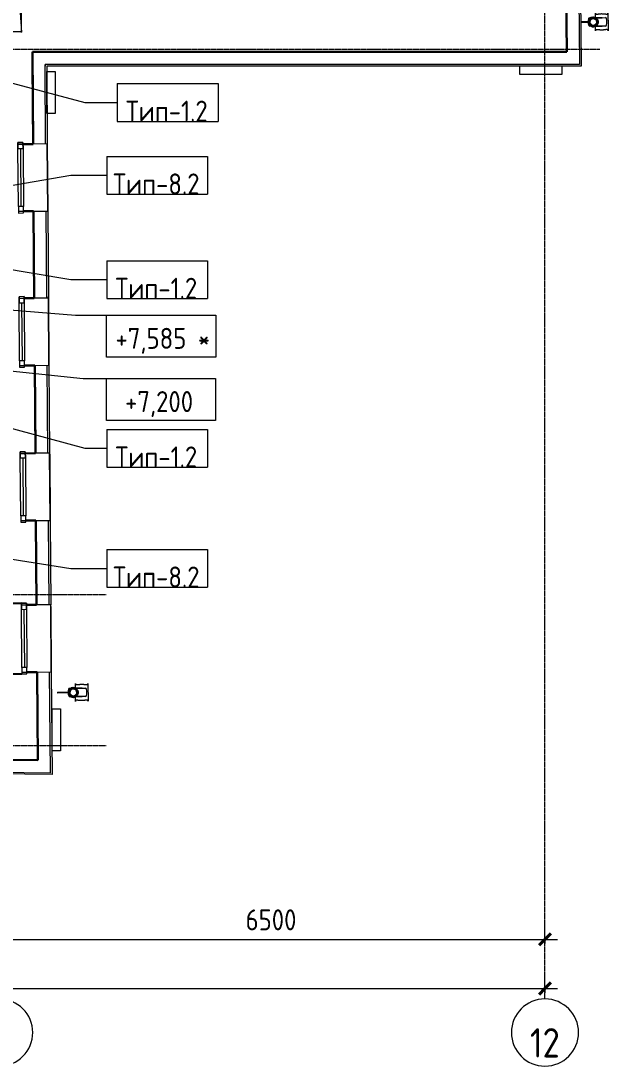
# Model space of a CAD drawing. Header units: millimetres. Extents: x -10474 to 67905, y -3824 to 44223.
# Drawn here: x 49108 to 56102, y -3824 to 8630 of the extents above; entities that cross this region are included whole.
import ezdxf

# ---------------------------------------------------------------- set-up
doc = ezdxf.new("R2010")
doc.units = ezdxf.units.MM
doc.linetypes.add('ADSK_Линия сетки', pattern=[25, 20, -2.5, 0, -2.5])
doc.linetypes.add('ADSK_Штрихпунктирная 2 точки_ш15 п1_5 п1_5 п1_5', pattern=[19.5, 15, -1.5, 0, -1.5, 0, -1.5])
for name, color, linetype, lineweight in [('_ Окна', 7, 'Continuous', 9), ('Аннотация', 7, 'Continuous', 20), ('Марки', 7, 'Continuous', 20), ('Обобщенные модели', 7, 'Continuous', 18), ('Окна', 7, 'Continuous', 9), ('Оси', 7, 'Continuous', 9), ('Отметки', 7, 'Continuous', 9), ('Размеры', 7, 'Continuous', 9), ('Размеры-100', 7, 'Continuous', 9), ('Стены наружные', 7, 'Continuous', 18), ('Стены несущие', 7, 'Continuous', 30), ('Стены отделка', 7, 'Continuous', 30), ('Стены штриховка', 7, 'Continuous', 9)]:
    doc.layers.add(name, color=color, linetype=linetype, lineweight=lineweight)
doc.layers.add('Линии', color=7, linetype='Continuous', lineweight=9, true_color=0x00a600)
doc.styles.add('GOST Common', font='GOST_Common.ttf', dxfattribs={"width": 0.9, "height": 350})
doc.styles.add('GOST Common_2', font='GOST_Common.ttf', dxfattribs={"width": 0.9, "height": 250})
doc.styles.add('GOST Common_B', font='', dxfattribs={"width": 0.9, "height": 250})
doc.styles.get('GOST Common_B').set_extended_font_data('GOST Common', bold=True)
doc.dimstyles.new('ADSK_Основной_2_5_мм_Оси', dxfattribs={"dimscale": 304.8, "dimtxt": 251.428749, "dimasz": 0.463911, "dimexe": 0.492126, "dimexo": 0.492126, "dimgap": 0.098425, "dimtad": 1, "dimrnd": 0.01, "dimdsep": 46, "dimtxsty": 'GOST Common_2', "dimblk1": 'OBLIQUE', "dimblk2": 'OBLIQUE', "dimsah": 1, "dimcen": 0.09, "dimdle": 0.492126, "dimazin": 2, "dimtfac": 1, "dimtdec": 4, "dimtix": 1, "dimtmove": 0, "dimatfit": 3, "dimfxl": 1, "dimtvp": 1, "dimtolj": 1, "dimtzin": 0, "dimlwd": 20, "dimlwe": 20, "dimarcsym": 2})

# ---------------------------------------------------------------- blocks, each defined once
blk = doc.blocks.new('Водосток - Тип 1 _карниз больше 490мм_-5167118-План потолков 2-го этажа')
at = {"layer": 'Обобщенные модели', "lineweight": 9}
h = blk.add_hatch(dxfattribs=at)
h.set_pattern_fill('FP_9', color=256, style=0, pattern_type=2)
h.set_pattern_definition([(134.537, (8289.9, -55833.66), (-106.91965, -105.20546), [])])
h.paths.add_polyline_path([(174, 149), (173, 172), (164, 191), (145, 206), (124, 210), (103, 205), (86, 191), (76, 171), (76, 149), (86, 129), (103, 115), (127, 110), (147, 115), (164, 129), (174, 148)])
at = {"layer": 'Обобщенные модели'}
for p, q in [((19, 335), (25, 335)), ((75, 185), (75, 306)), ((75, 264), (75, 306)), ((175, 306), (175, 184)), ((175, 306), (175, 264)), ((225, 335), (231, 335)), ((25, 185), (19, 185)), ((75, 173), (75, 183)), ((75, 114), (75, 147)), ((75, 114), (75, 147)), ((175, 177), (175, 173)), ((175, 147), (175, 114)), ((175, 147), (175, 114)), ((231, 185), (225, 185)), ((120, 10), (120, 109)), ((130, 109), (130, 10))]:
    blk.add_line(p, q, dxfattribs=at)
at = {"layer": 'Обобщенные модели', "flags": 128}
for points in [[(75, 264), (75, 258), (75, 252), (75, 247), (75, 242), (75, 236), (75, 231), (75, 226), (75, 221), (75, 216), (75, 212), (75, 207), (75, 203), (75, 199), (75, 195), (75, 191), (75, 188), (75, 184), (75, 181), (75, 178), (75, 175), (75, 173)], [(75, 184), (75, 189), (75, 194), (75, 199), (75, 204), (75, 208), (75, 213), (75, 217), (75, 221), (75, 225), (75, 229), (75, 232), (75, 236), (75, 239), (75, 242), (75, 245), (75, 247), (75, 249), (75, 252), (75, 253), (75, 255), (75, 256), (75, 258), (75, 259), (75, 259), (75, 260), (75, 260)], [(175, 173), (175, 174), (175, 177), (175, 180), (175, 183), (175, 186), (175, 190), (175, 193), (175, 197), (175, 201), (175, 205), (175, 210), (175, 214), (175, 219), (175, 224), (175, 229), (175, 234), (175, 239), (175, 245), (175, 250), (175, 256), (175, 261), (175, 264)], [(175, 260), (175, 260), (175, 259), (175, 258), (175, 257), (175, 256), (175, 254), (175, 252), (175, 250), (175, 248), (175, 246), (175, 243), (175, 240), (175, 237), (175, 234), (175, 230), (175, 227), (175, 223), (175, 219), (175, 215), (175, 210), (175, 206), (175, 201), (175, 196), (175, 191), (175, 186), (175, 184)], [(75, 173), (75, 178), (75, 183)], [(175, 177), (175, 175), (175, 173)]]:
    blk.add_lwpolyline(points, dxfattribs=at)
at = {"layer": 'Обобщенные модели'}
for start, end in [(90, 270), (270, 90)]:
    blk.add_arc((125, 160), 52, start, end, dxfattribs=at)
at = {"layer": 'Обобщенные модели', "lineweight": 40}
for start, end in [(90, 270), (270, 90)]:
    blk.add_arc((125, 160), 50, start, end, dxfattribs=at)
at = {"layer": 'Обобщенные модели'}
for centre, major_axis, start_param, end_param in [((125, 306), (-50, 0), 4.712389, 6.283185), ((125, 306), (-50, 0), 4.712389, 6.283185), ((125, 306), (-50, 0), 3.141593, 4.712389), ((125, 306), (-50, 0), 3.141593, 4.712389), ((125, 114), (50, 0), 2.395226, 4.614684), ((125, 114), (50, 0), 2.395226, 4.614684), ((125, 114), (50, 0), 4.80927, 7.029552), ((125, 114), (50, 0), 4.80927, 7.029552)]:
    blk.add_ellipse(centre, major_axis=major_axis, ratio=0.309017, start_param=start_param, end_param=end_param, dxfattribs=at)
for points, knots in [([(19, 185), (21, 185), (25, 186), (29, 189), (31, 192), (32, 195), (32, 197), (32, 199), (32, 202), (32, 204), (32, 206), (32, 209), (32, 211), (31, 214), (31, 217), (31, 220), (30, 223), (30, 226), (29, 229), (29, 232), (29, 236), (28, 240), (28, 246), (27, 255), (27, 265), (28, 274), (28, 280), (29, 284), (29, 288), (29, 291), (30, 294), (30, 297), (31, 300), (31, 303), (31, 306), (32, 309), (32, 311), (32, 314), (32, 316), (32, 318), (32, 321), (32, 323), (32, 325), (31, 328), (29, 331), (25, 334), (21, 335), (19, 335)], [-1, -1, -1, -1, -0.941176, -0.882353, -0.852941, -0.823529, -0.808824, -0.794118, -0.779412, -0.764706, -0.75, -0.735294, -0.720588, -0.705882, -0.691176, -0.676471, -0.661765, -0.647059, -0.632353, -0.617647, -0.602941, -0.588235, -0.558824, -0.529412, -0.470588, -0.441176, -0.411765, -0.397059, -0.382353, -0.367647, -0.352941, -0.338235, -0.323529, -0.308824, -0.294118, -0.279412, -0.264706, -0.25, -0.235294, -0.220588, -0.205882, -0.191176, -0.176471, -0.147059, -0.117647, -0.058824, 0, 0, 0, 0]), ([(19, 335), (22, 335), (29, 335), (39, 335), (48, 335), (56, 335), (61, 335), (65, 335), (68, 335), (71, 335), (74, 335), (78, 335), (81, 335), (84, 335), (86, 335), (88, 335), (90, 335), (93, 335), (96, 335), (100, 335), (102, 335), (105, 335), (107, 335), (110, 335), (116, 335), (121, 335), (125, 335)], [-1, -1, -1, -1, -0.875, -0.75, -0.625, -0.5625, -0.5, -0.46875, -0.4375, -0.40625, -0.375, -0.34375, -0.3125, -0.28125, -0.265625, -0.25, -0.234375, -0.21875, -0.1875, -0.15625, -0.140625, -0.125, -0.109375, -0.09375, -0.0625, 0, 0, 0, 0]), ([(125, 335), (129, 335), (134, 335), (140, 335), (143, 335), (145, 335), (148, 335), (150, 335), (154, 335), (157, 335), (160, 335), (162, 335), (164, 335), (166, 335), (169, 335), (172, 335), (176, 335), (179, 335), (182, 335), (185, 335), (189, 335), (194, 335), (202, 335), (211, 335), (221, 335), (228, 335), (231, 335)], [-1, -1, -1, -1, -0.9375, -0.90625, -0.890625, -0.875, -0.859375, -0.84375, -0.8125, -0.78125, -0.765625, -0.75, -0.734375, -0.71875, -0.6875, -0.65625, -0.625, -0.59375, -0.5625, -0.53125, -0.5, -0.4375, -0.375, -0.25, -0.125, 0, 0, 0, 0]), ([(231, 335), (229, 335), (225, 334), (221, 331), (219, 328), (218, 325), (218, 323), (218, 321), (218, 318), (218, 316), (218, 314), (218, 311), (218, 309), (219, 306), (219, 303), (219, 300), (220, 297), (220, 294), (221, 291), (221, 288), (221, 284), (222, 280), (222, 274), (223, 265), (223, 255), (222, 246), (222, 240), (221, 236), (221, 232), (221, 229), (220, 226), (220, 223), (219, 220), (219, 217), (219, 214), (218, 211), (218, 209), (218, 206), (218, 204), (218, 202), (218, 199), (218, 197), (218, 195), (219, 192), (221, 189), (225, 186), (229, 185), (231, 185)], [-1, -1, -1, -1, -0.941176, -0.882353, -0.852941, -0.823529, -0.808824, -0.794118, -0.779412, -0.764706, -0.75, -0.735294, -0.720588, -0.705882, -0.691176, -0.676471, -0.661765, -0.647059, -0.632353, -0.617647, -0.602941, -0.588235, -0.558824, -0.529412, -0.470588, -0.441176, -0.411765, -0.397059, -0.382353, -0.367647, -0.352941, -0.338235, -0.323529, -0.308824, -0.294118, -0.279412, -0.264706, -0.25, -0.235294, -0.220588, -0.205882, -0.191176, -0.176471, -0.147059, -0.117647, -0.058824, 0, 0, 0, 0]), ([(74, 185), (73, 185), (71, 185), (68, 185), (65, 185), (61, 185), (56, 185), (48, 185), (39, 185), (29, 185), (22, 185), (19, 185)], [-0.625, -0.625, -0.625, -0.625, -0.59375, -0.5625, -0.53125, -0.5, -0.4375, -0.375, -0.25, -0.125, 0, 0, 0, 0]), ([(231, 185), (228, 185), (221, 185), (211, 185), (202, 185), (194, 185), (189, 185), (185, 185), (182, 185), (179, 185), (177, 185), (176, 185)], [-1, -1, -1, -1, -0.875, -0.75, -0.625, -0.5625, -0.5, -0.46875, -0.4375, -0.40625, -0.375, -0.375, -0.375, -0.375])]:
    blk.add_open_spline(points, degree=3, knots=knots, dxfattribs=at)
blk = doc.blocks.new('окна_rehau_однопольное_фрамуга_сверху - 800х2240 _нов_ ОК-41-6199350-План потолков 2-го этажа')
at = {"layer": '_ Окна', "lineweight": 18}
for p, q in [((-420, 75), (-420, 135)), ((-420, 135), (-344, 135)), ((-344, 135), (-344, 75)), ((344, 135), (344, 75)), ((420, 135), (344, 135)), ((420, 75), (420, 135)), ((-344, 75), (-420, 75)), ((344, 75), (420, 75))]:
    blk.add_line(p, q, dxfattribs=at)
at = {"layer": '_ Окна'}
for p, q in [((-400, 75), (-400, 135)), ((400, 75), (400, 135)), ((-344, 105), (344, 105))]:
    blk.add_line(p, q, dxfattribs=at)
at = {"layer": 'Окна'}
for p, q in [((-420, 135), (-420, 75)), ((-344, 135), (-420, 135)), ((-344, 135), (344, 135)), ((420, 135), (344, 135)), ((420, 75), (420, 135)), ((-420, 75), (-344, 75)), ((344, 75), (-344, 75)), ((344, 75), (420, 75))]:
    blk.add_line(p, q, dxfattribs=at)
blk = doc.blocks.new('окна_rehau_однопольное_фрамуга_сверху - 800х2240 _нов_ ОК-41-V3-План потолков 2-го этажа')
at = {"layer": '_ Окна', "lineweight": 18}
for p, q in [((-420, 75), (-420, 135)), ((-420, 135), (-344, 135)), ((-344, 135), (-344, 75)), ((344, 135), (344, 75)), ((420, 135), (344, 135)), ((420, 75), (420, 135)), ((-344, 75), (-420, 75)), ((344, 75), (420, 75))]:
    blk.add_line(p, q, dxfattribs=at)
at = {"layer": '_ Окна'}
for p, q in [((-400, 75), (-400, 135)), ((400, 75), (400, 135)), ((-344, 105), (344, 105))]:
    blk.add_line(p, q, dxfattribs=at)
at = {"layer": 'Окна'}
for p, q in [((-420, 135), (-420, 75)), ((-344, 135), (-420, 135)), ((-344, 135), (344, 135)), ((420, 135), (344, 135)), ((420, 75), (420, 135)), ((-420, 75), (-344, 75)), ((344, 75), (-344, 75)), ((344, 75), (420, 75))]:
    blk.add_line(p, q, dxfattribs=at)
blk = doc.blocks.new('Водосток - Тип 1 _карниз больше 490мм_-5165756-План потолков 2-го этажа')
at = {"layer": 'Обобщенные модели'}
for p, q in [((19, 335), (25, 335)), ((75, 185), (75, 306)), ((75, 264), (75, 306)), ((175, 306), (175, 184)), ((175, 306), (175, 264)), ((225, 335), (231, 335)), ((25, 185), (19, 185)), ((75, 173), (75, 183)), ((75, 114), (75, 147)), ((75, 114), (75, 147)), ((175, 177), (175, 173)), ((175, 147), (175, 114)), ((175, 147), (175, 114)), ((231, 185), (225, 185)), ((120, -30), (120, 109)), ((130, 109), (130, -30)), ((120, -30), (130, -30))]:
    blk.add_line(p, q, dxfattribs=at)
at = {"layer": 'Обобщенные модели', "flags": 128}
for points in [[(75, 264), (75, 258), (75, 252), (75, 247), (75, 242), (75, 236), (75, 231), (75, 226), (75, 221), (75, 216), (75, 212), (75, 207), (75, 203), (75, 199), (75, 195), (75, 191), (75, 188), (75, 184), (75, 181), (75, 178), (75, 175), (75, 173)], [(75, 184), (75, 189), (75, 194), (75, 199), (75, 204), (75, 208), (75, 213), (75, 217), (75, 221), (75, 225), (75, 229), (75, 232), (75, 236), (75, 239), (75, 242), (75, 245), (75, 247), (75, 249), (75, 252), (75, 253), (75, 255), (75, 256), (75, 258), (75, 259), (75, 259), (75, 260), (75, 260)], [(175, 173), (175, 174), (175, 177), (175, 180), (175, 183), (175, 186), (175, 190), (175, 193), (175, 197), (175, 201), (175, 205), (175, 210), (175, 214), (175, 219), (175, 224), (175, 229), (175, 234), (175, 239), (175, 245), (175, 250), (175, 256), (175, 261), (175, 264)], [(175, 260), (175, 260), (175, 259), (175, 258), (175, 257), (175, 256), (175, 254), (175, 252), (175, 250), (175, 248), (175, 246), (175, 243), (175, 240), (175, 237), (175, 234), (175, 230), (175, 227), (175, 223), (175, 219), (175, 215), (175, 210), (175, 206), (175, 201), (175, 196), (175, 191), (175, 186), (175, 184)], [(75, 173), (75, 178), (75, 183)], [(175, 177), (175, 175), (175, 173)]]:
    blk.add_lwpolyline(points, dxfattribs=at)
at = {"layer": 'Обобщенные модели'}
for start, end in [(90, 270), (270, 90)]:
    blk.add_arc((125, 160), 52, start, end, dxfattribs=at)
at = {"layer": 'Обобщенные модели', "lineweight": 40}
for start, end in [(90, 270), (270, 90)]:
    blk.add_arc((125, 160), 50, start, end, dxfattribs=at)
at = {"layer": 'Обобщенные модели'}
for centre, major_axis, start_param, end_param in [((125, 306), (-50, 0), 4.712389, 6.283185), ((125, 306), (-50, 0), 4.712389, 6.283185), ((125, 306), (-50, 0), 3.141593, 4.712389), ((125, 306), (-50, 0), 3.141593, 4.712389), ((125, 114), (50, 0), 2.395226, 4.614684), ((125, 114), (50, 0), 2.395226, 4.614684), ((125, 114), (50, 0), 4.810502, 7.029552), ((125, 114), (50, 0), 4.810502, 7.029552)]:
    blk.add_ellipse(centre, major_axis=major_axis, ratio=0.309017, start_param=start_param, end_param=end_param, dxfattribs=at)
for points, knots in [([(19, 185), (21, 185), (25, 186), (29, 189), (31, 192), (32, 195), (32, 197), (32, 199), (32, 202), (32, 204), (32, 206), (32, 209), (32, 211), (31, 214), (31, 217), (31, 220), (30, 223), (30, 226), (29, 229), (29, 232), (29, 236), (28, 240), (28, 246), (27, 255), (27, 265), (28, 274), (28, 280), (29, 284), (29, 288), (29, 291), (30, 294), (30, 297), (31, 300), (31, 303), (31, 306), (32, 309), (32, 311), (32, 314), (32, 316), (32, 318), (32, 321), (32, 323), (32, 325), (31, 328), (29, 331), (25, 334), (21, 335), (19, 335)], [-1, -1, -1, -1, -0.941176, -0.882353, -0.852941, -0.823529, -0.808824, -0.794118, -0.779412, -0.764706, -0.75, -0.735294, -0.720588, -0.705882, -0.691176, -0.676471, -0.661765, -0.647059, -0.632353, -0.617647, -0.602941, -0.588235, -0.558824, -0.529412, -0.470588, -0.441176, -0.411765, -0.397059, -0.382353, -0.367647, -0.352941, -0.338235, -0.323529, -0.308824, -0.294118, -0.279412, -0.264706, -0.25, -0.235294, -0.220588, -0.205882, -0.191176, -0.176471, -0.147059, -0.117647, -0.058824, 0, 0, 0, 0]), ([(19, 335), (22, 335), (29, 335), (39, 335), (48, 335), (56, 335), (61, 335), (65, 335), (68, 335), (71, 335), (74, 335), (78, 335), (81, 335), (84, 335), (86, 335), (88, 335), (90, 335), (93, 335), (96, 335), (100, 335), (102, 335), (105, 335), (107, 335), (110, 335), (116, 335), (121, 335), (125, 335)], [-1, -1, -1, -1, -0.875, -0.75, -0.625, -0.5625, -0.5, -0.46875, -0.4375, -0.40625, -0.375, -0.34375, -0.3125, -0.28125, -0.265625, -0.25, -0.234375, -0.21875, -0.1875, -0.15625, -0.140625, -0.125, -0.109375, -0.09375, -0.0625, 0, 0, 0, 0]), ([(125, 335), (129, 335), (134, 335), (140, 335), (143, 335), (145, 335), (148, 335), (150, 335), (154, 335), (157, 335), (160, 335), (162, 335), (164, 335), (166, 335), (169, 335), (172, 335), (176, 335), (179, 335), (182, 335), (185, 335), (189, 335), (194, 335), (202, 335), (211, 335), (221, 335), (228, 335), (231, 335)], [-1, -1, -1, -1, -0.9375, -0.90625, -0.890625, -0.875, -0.859375, -0.84375, -0.8125, -0.78125, -0.765625, -0.75, -0.734375, -0.71875, -0.6875, -0.65625, -0.625, -0.59375, -0.5625, -0.53125, -0.5, -0.4375, -0.375, -0.25, -0.125, 0, 0, 0, 0]), ([(231, 335), (229, 335), (225, 334), (221, 331), (219, 328), (218, 325), (218, 323), (218, 321), (218, 318), (218, 316), (218, 314), (218, 311), (218, 309), (219, 306), (219, 303), (219, 300), (220, 297), (220, 294), (221, 291), (221, 288), (221, 284), (222, 280), (222, 274), (223, 265), (223, 255), (222, 246), (222, 240), (221, 236), (221, 232), (221, 229), (220, 226), (220, 223), (219, 220), (219, 217), (219, 214), (218, 211), (218, 209), (218, 206), (218, 204), (218, 202), (218, 199), (218, 197), (218, 195), (219, 192), (221, 189), (225, 186), (229, 185), (231, 185)], [-1, -1, -1, -1, -0.941176, -0.882353, -0.852941, -0.823529, -0.808824, -0.794118, -0.779412, -0.764706, -0.75, -0.735294, -0.720588, -0.705882, -0.691176, -0.676471, -0.661765, -0.647059, -0.632353, -0.617647, -0.602941, -0.588235, -0.558824, -0.529412, -0.470588, -0.441176, -0.411765, -0.397059, -0.382353, -0.367647, -0.352941, -0.338235, -0.323529, -0.308824, -0.294118, -0.279412, -0.264706, -0.25, -0.235294, -0.220588, -0.205882, -0.191176, -0.176471, -0.147059, -0.117647, -0.058824, 0, 0, 0, 0]), ([(74, 185), (73, 185), (71, 185), (68, 185), (65, 185), (61, 185), (56, 185), (48, 185), (39, 185), (29, 185), (22, 185), (19, 185)], [-0.625, -0.625, -0.625, -0.625, -0.59375, -0.5625, -0.53125, -0.5, -0.4375, -0.375, -0.25, -0.125, 0, 0, 0, 0]), ([(231, 185), (228, 185), (221, 185), (211, 185), (202, 185), (194, 185), (189, 185), (185, 185), (182, 185), (179, 185), (177, 185), (176, 185)], [-1, -1, -1, -1, -0.875, -0.75, -0.625, -0.5625, -0.5, -0.46875, -0.4375, -0.40625, -0.375, -0.375, -0.375, -0.375])]:
    blk.add_open_spline(points, degree=3, knots=knots, dxfattribs=at)
blk = doc.blocks.new('Ось сетки - Круг_Ø8 мм-8258-План потолков 2-го этажа')
at = {"layer": 'Оси', "lineweight": 20}
for start, end in [(360, 180), (180, 360)]:
    blk.add_arc((0, 0), 4, start, end, dxfattribs=at)
blk = doc.blocks.new('DIMBLOCK18-План потолков 2-го этажа')
at = {"layer": 'Размеры-100', "lineweight": 20, "transparency": 16777216}
for p, q in [((48850, -2314), (48850, -2164)), ((55350, -2314), (55350, -2164)), ((48850, -2314), (55500, -2314)), ((48850, -2314), (48850, -2364)), ((55350, -2314), (55350, -2364))]:
    blk.add_line(p, q, dxfattribs=at)
at = {"layer": 'Размеры-100', "lineweight": 40, "transparency": 16777216}
for p, q in [((48850, -2314), (48779, -2385)), ((48850, -2314), (48920, -2243)), ((55350, -2314), (55279, -2385)), ((55350, -2314), (55420, -2243))]:
    blk.add_line(p, q, dxfattribs=at)
at = {"layer": 'Размеры-100', "color": 0, "lineweight": 20, "transparency": 16777216, "insert": (51784, -1957), "char_height": 250, "width": 756.84, "attachment_point": 1, "line_spacing_factor": 1.022761, "style": 'GOST Common_2'}
blk.add_mtext('6500', dxfattribs=at)
blk = doc.blocks.new('_Oblique')
at = {"color": 0, "linetype": 'ByBlock', "lineweight": -2}
blk.add_line((-0.5, -0.5), (0.5, 0.5), dxfattribs=at)
blk = doc.blocks.new('DIMBLOCK19-План потолков 2-го этажа')
at = {"layer": 'Размеры-100', "lineweight": 20, "transparency": 16777216}
for p, q in [((-6500, -2901), (-6500, -2751)), ((55350, -2901), (55350, -2751)), ((-6650, -2901), (55500, -2901)), ((-6500, -2901), (-6500, -2951)), ((55350, -2901), (55350, -2951))]:
    blk.add_line(p, q, dxfattribs=at)
at = {"layer": 'Размеры-100', "lineweight": 40, "transparency": 16777216}
for p, q in [((-6500, -2901), (-6430, -2830)), ((55350, -2901), (55420, -2830)), ((-6500, -2901), (-6571, -2972)), ((55350, -2901), (55279, -2972))]:
    blk.add_line(p, q, dxfattribs=at)
at = {"layer": 'Размеры-100', "color": 0, "lineweight": 20, "transparency": 16777216, "insert": (24054, -2544), "char_height": 250, "width": 889.8, "attachment_point": 1, "line_spacing_factor": 1.022761, "style": 'GOST Common_2'}
blk.add_mtext('61850', dxfattribs=at)
blk = doc.blocks.new('ADSK_Марка_Потолок - ADSK_Марка и Смещение от уровня-155896-План потолков 2-го этажа')
at = {"layer": 'Марки'}
for p, q in [((-6, 4.5), (-6, 0)), ((-6, 4.5), (6, 4.5)), ((6, 4.5), (6, 0)), ((-6, 0), (6, 0))]:
    blk.add_line(p, q, dxfattribs=at)
blk = doc.blocks.new('Высотные отметки - Рамка-12095-План потолков 2-го этажа')
at = {"layer": 'Аннотация'}
for p, q in [((-6.5, 0), (-6.5, 5)), ((-6.5, 5), (6.5, 5)), ((6.5, 5), (6.5, 0)), ((6.5, 0), (-6.5, 0))]:
    blk.add_line(p, q, dxfattribs=at)

msp = doc.modelspace()

# ---------------------------------------------------------------- linework, layer by layer
at = {"layer": 'Линии', "color": 7, "linetype": 'ADSK_Штрихпунктирная 2 точки_ш15 п1_5 п1_5 п1_5'}
for p, q in [((48849.565, 12381.663), (49115.52, 8493.258)), ((49115.52, 8493.258), (49115.52, 12354.653)), ((49115.06, 8499.989), (48849.565, 8499.989))]:
    msp.add_line(p, q, dxfattribs=at)
at = {"layer": 'Марки'}
for p, q in [((46910.88, 8451.515), (49868.456, 7657.815)), ((49868.456, 7657.815), (50256.149, 7657.815)), ((48213.566, 6535.123), (49703.708, 6790.096)), ((49703.708, 6790.096), (50131.424, 6790.096)), ((47411.827, 5935.701), (49703.708, 5546.872)), ((49703.708, 5546.872), (50131.424, 5546.872)), ((48599.013, 3881.522), (49868.456, 3537.076)), ((49868.456, 3537.076), (50131.424, 3537.076)), ((47310.001, 2486.799), (49703.708, 2106.408)), ((49703.708, 2106.408), (50131.424, 2106.408))]:
    msp.add_line(p, q, dxfattribs=at)
at = {"layer": 'Оси', "linetype": 'ADSK_Линия сетки'}
for p, q in [((55349.565, -3024.361), (55349.565, 44222.998)), ((-9674.401, 8295), (56004.853, 8295)), ((-9674.401, 1795), (50122.26, 1795)), ((-9674.401, -5), (50122.26, -5))]:
    msp.add_line(p, q, dxfattribs=at)
at = {"layer": 'Отметки', "lineweight": 20}
for p, q in [((48415.728, 5231.721), (49759.52, 5121.711)), ((49759.52, 5121.711), (50778.754, 5121.711)), ((48059.184, 4554.983), (49847.869, 4368.097)), ((49847.869, 4368.097), (50777.481, 4368.097))]:
    msp.add_line(p, q, dxfattribs=at)
at = {"layer": 'Стены наружные'}
for p, q in [((49422.445, 7176.798), (49423.445, 7176.806)), ((49428.618, 6363.519), (49422.546, 7163.496)), ((49422.546, 7163.496), (49428.617, 6363.519)), ((49429.63, 6361.83), (49423.445, 7176.806)), ((49428.63, 6361.822), (49429.63, 6361.83)), ((49428.636, 6361.065), (49429.636, 6361.072)), ((49436.333, 5346.851), (49437.333, 5346.859)), ((49442.559, 4526.572), (49436.488, 5326.549)), ((49436.488, 5326.549), (49442.519, 4531.875)), ((49443.519, 4531.882), (49437.333, 5346.859)), ((49442.519, 4531.875), (49443.519, 4531.882)), ((49442.52, 4531.694), (49443.52, 4531.701)), ((49456.585, 2678.625), (49450.513, 3478.602)), ((49450.564, 3471.905), (49451.563, 3471.913)), ((49450.564, 3471.905), (49456.584, 2678.625)), ((49457.635, 2671.936), (49451.563, 3471.913)), ((49456.635, 2671.928), (49457.635, 2671.936)), ((49470.291, 872.677), (49464.22, 1672.654)), ((49464.372, 1652.483), (49465.372, 1652.491)), ((49464.376, 1651.958), (49465.376, 1651.965)), ((49464.376, 1651.958), (49470.291, 872.677)), ((49471.637, 826.989), (49465.376, 1651.965)), ((49470.637, 826.981), (49471.637, 826.989))]:
    msp.add_line(p, q, dxfattribs=at)
at = {"layer": 'Стены несущие'}
for p, q in [((55600.497, 9271.008), (55608.679, 8259.429)), ((49244.224, 8259.429), (49252.551, 7162.206)), ((55608.679, 8259.429), (49244.224, 8259.429)), ((49252.551, 7162.206), (49245.362, 8109.429)), ((49252.551, 7162.206), (49132.555, 7161.295)), ((49138.626, 6361.318), (49258.623, 6362.229)), ((49258.623, 6362.229), (49266.493, 5325.258)), ((49266.493, 5325.258), (49258.638, 6360.229)), ((49266.493, 5325.258), (49146.496, 5324.348)), ((49152.568, 4524.371), (49272.564, 4525.282)), ((49272.564, 4525.282), (49280.518, 3477.312)), ((49280.306, 3505.311), (49272.564, 4525.282)), ((49280.518, 3477.312), (49160.521, 3476.401)), ((49166.593, 2676.424), (49286.59, 2677.335)), ((49286.59, 2677.335), (49294.224, 1671.364)), ((49294.224, 1671.364), (49286.59, 2677.335)), ((49114.078, 1689.997), (48784.087, 1687.493)), ((49294.224, 1671.364), (49174.228, 1670.453)), ((48790.462, 847.517), (49120.453, 850.021)), ((49180.299, 870.476), (49300.296, 871.387)), ((49300.296, 871.387), (49308.254, -177.175)), ((49304.383, 332.865), (49300.304, 870.387)), ((49308.254, -177.175), (41498.648, -122.491))]:
    msp.add_line(p, q, dxfattribs=at)
at = {"layer": 'Стены отделка', "lineweight": 9}
for p, q in [((55770.492, 9272.383), (55779.897, 8109.429)), ((49244.224, 8259.429), (49244.224, 8259.429)), ((49245.362, 8109.429), (49244.224, 8259.429)), ((49395.366, 8089.429), (49395.366, 8109.429)), ((55759.897, 8109.429), (49395.366, 8109.429)), ((49395.366, 8109.429), (49395.518, 8089.429)), ((55779.897, 8109.429), (55779.897, 8089.429)), ((55779.897, 8089.429), (49415.519, 8089.429)), ((49415.519, 8089.429), (49422.546, 7163.496)), ((49415.988, 7527.642), (49415.988, 8027.642)), ((49415.988, 8027.642), (49515.988, 8027.642)), ((49515.988, 8027.642), (49515.988, 7527.642)), ((55052.223, 7989.429), (55052.223, 8089.429)), ((55552.223, 7989.429), (55052.223, 7989.429)), ((55552.223, 8089.429), (55552.223, 7989.429)), ((49515.988, 7527.642), (49415.988, 7527.642)), ((49422.546, 7163.496), (49252.551, 7162.206)), ((49258.623, 6362.229), (49428.618, 6363.519)), ((49258.638, 6360.229), (49258.623, 6362.229)), ((49428.618, 6363.519), (49436.488, 5326.549)), ((49436.488, 5326.549), (49266.493, 5325.258)), ((49272.564, 4525.282), (49442.559, 4526.572)), ((49442.559, 4526.572), (49450.513, 3478.602)), ((49280.518, 3477.312), (49280.306, 3505.311)), ((49450.513, 3478.602), (49280.518, 3477.312)), ((49286.59, 2677.335), (49456.585, 2678.625)), ((49456.585, 2678.625), (49464.22, 1672.654)), ((49464.22, 1672.654), (49294.224, 1671.364)), ((49300.296, 871.387), (49470.291, 872.677)), ((49470.291, 872.677), (49479.558, -348.379)), ((49300.304, 870.387), (49300.296, 871.387)), ((49479.558, -68.342), (49479.558, 431.658)), ((49479.558, 431.658), (49579.558, 431.658)), ((49579.558, 431.658), (49579.558, -68.342)), ((49308.254, -177.175), (49304.383, 332.865)), ((49579.558, -68.342), (49479.558, -68.342)), ((49479.558, -348.379), (41329.92, -291.314)), ((41349.771, -271.452), (49459.405, -328.237))]:
    msp.add_line(p, q, dxfattribs=at)
at = {"layer": 'Стены штриховка'}
for p, q in [((55750.492, 9272.221), (55759.897, 8109.429)), ((49402.547, 7163.344), (49395.518, 8089.429)), ((49416.489, 5326.397), (49408.618, 6363.367)), ((49430.514, 3478.45), (49422.56, 4526.42)), ((49444.22, 1672.502), (49436.585, 2678.473)), ((49459.405, -328.237), (49450.292, 872.525))]:
    msp.add_line(p, q, dxfattribs=at)

# ---------------------------------------------------------------- block references
at = {"layer": 'Марки', "xscale": 99.99999999999993, "yscale": 99.99999999999993, "zscale": 99.99999999999993}
for p in [(50856.149, 7432.815), (50731.424, 6565.096), (50731.424, 5321.872), (50731.424, 3312.076), (50731.424, 1881.408)]:
    msp.add_blockref('ADSK_Марка_Потолок - ADSK_Марка и Смещение от уровня-155896-План потолков 2-го этажа', p, dxfattribs=at)
at = {"layer": 'Обобщенные модели'}
for name, p, rotation in [('Водосток - Тип 1 _карниз больше 490мм_-5167118-План потолков 2-го этажа', (55764.788, 8741.184), 270.4633818725631), ('Водосток - Тип 1 _карниз больше 490мм_-5165756-План потолков 2-го этажа', (49571.213, 751.298), 270.4348437794068)]:
    msp.add_blockref(name, p, dxfattribs=dict(at, rotation=rotation))
at = {"layer": 'Окна', "rotation": 270.4348437794068}
for name, p in [('окна_rehau_однопольное_фрамуга_сверху - 800х2240 _нов_ ОК-41-6199350-План потолков 2-го этажа', (49000.594, 6760.282)), ('окна_rehau_однопольное_фрамуга_сверху - 800х2240 _нов_ ОК-41-6199350-План потолков 2-го этажа', (49014.536, 4923.335)), ('окна_rehau_однопольное_фрамуга_сверху - 800х2240 _нов_ ОК-41-6199350-План потолков 2-го этажа', (49028.561, 3075.388)), ('окна_rehau_однопольное_фрамуга_сверху - 800х2240 _нов_ ОК-41-V3-План потолков 2-го этажа', (49042.268, 1269.44))]:
    msp.add_blockref(name, p, dxfattribs=at)
at = {"layer": 'Оси', "lineweight": 20, "xscale": 99.99999999999993, "yscale": 99.99999999999993, "zscale": 99.99999999999993}
for p in [(48849.565, -3424.361), (55349.565, -3424.361)]:
    msp.add_blockref('Ось сетки - Круг_Ø8 мм-8258-План потолков 2-го этажа', p, dxfattribs=at)
at = {"layer": 'Отметки', "lineweight": 20, "xscale": 99.99999999999993, "yscale": 99.99999999999993, "zscale": 99.99999999999993, "rotation": 180}
for p in [(50778.754, 5121.711), (50777.481, 4368.097)]:
    msp.add_blockref('Высотные отметки - Рамка-12095-План потолков 2-го этажа', p, dxfattribs=at)

# ---------------------------------------------------------------- texts
at = {"layer": 'Марки', "lineweight": 9, "char_height": 250, "attachment_point": 5, "line_spacing_factor": 1.022766, "style": 'GOST Common_B'}
for s, insert, width in [('\\pt1143,2286,3429,4572,5715,6858,8001,9144,10287,11430,12573,13716,14859,16002,17145,18288,19431,20574,21717,22860,24003,25146,26289,27432,28575,29718,30861,32004,33147,34290,35433,36576;Тип-1.2', (50845.519, 7554.971), 1024.2), ('\\pt1143,2286,3429,4572,5715,6858,8001,9144,10287,11430,12573,13716,14859,16002,17145,18288,19431,20574,21717,22860,24003,25146,26289,27432,28575,29718,30861,32004,33147,34290,35433,36576;Тип-8.2', (50721.243, 6687.252), 1065.6), ('\\pt1143,2286,3429,4572,5715,6858,8001,9144,10287,11430,12573,13716,14859,16002,17145,18288,19431,20574,21717,22860,24003,25146,26289,27432,28575,29718,30861,32004,33147,34290,35433,36576;Тип-1.2', (50720.793, 5444.028), 1024.2), ('\\pt1143,2286,3429,4572,5715,6858,8001,9144,10287,11430,12573,13716,14859,16002,17145,18288,19431,20574,21717,22860,24003,25146,26289,27432,28575,29718,30861,32004,33147,34290,35433,36576;Тип-1.2', (50720.793, 3434.231), 1024.2), ('\\pt1143,2286,3429,4572,5715,6858,8001,9144,10287,11430,12573,13716,14859,16002,17145,18288,19431,20574,21717,22860,24003,25146,26289,27432,28575,29718,30861,32004,33147,34290,35433,36576;Тип-8.2', (50721.243, 2003.564), 1065.6)]:
    msp.add_mtext(s, dxfattribs=dict(at, insert=insert, width=width))
at = {"layer": 'Оси', "insert": (55348.735, -3547.265), "char_height": 350, "width": 387, "attachment_point": 5, "line_spacing_factor": 1.022766, "style": 'GOST Common'}
msp.add_mtext('\\pt89.999,180.0015,270.0005,359.9995,449.9985,540.001,630,719.999,810.0015,900.0005,989.9995,1079.9985,1170.001,1260,1349.999,1440.0015,1530.0005,1619.9995,1709.9985,1800.001,1890,1979.999,2070.0015,2160.0005,2249.9995,2339.9985,2430.001,2520,2609.999,2700.0015,2790.0005,2879.9995;12', dxfattribs=at)
at = {"layer": 'Отметки', "lineweight": 20, "char_height": 250, "attachment_point": 1, "line_spacing_factor": 1.022761, "style": 'GOST Common_2'}
for s, insert, width in [('+7,585 *', (50234.424, 4972.268), 1306.39347), ('+7,200', (50348.805, 4218.654), 1028.82257)]:
    msp.add_mtext(s, dxfattribs=dict(at, insert=insert, width=width))

# ---------------------------------------------------------------- dimensions: what is measured, and where the dimension line sits
at = {"layer": 'Размеры', "lineweight": 20}
for base, p1, p2, override, picture, middle in [((55349.565, -2314.023), (48849.565, -2214.038), (55349.565, -2214.038), {"dimpost": '<>', "dimfxl": 6500}, 'DIMBLOCK18-План потолков 2-го этажа', (52099.565, -2159.023)), ((55349.565, -2900.84), (-6500.435, -2800.855), (55349.565, -2800.855), {"dimpost": '<>', "dimfxl": 61850}, 'DIMBLOCK19-План потолков 2-го этажа', (24424.565, -2745.84))]:
    dim = msp.add_linear_dim(base=base, p1=p1, p2=p2, dimstyle='ADSK_Основной_2_5_мм_Оси', override=override, dxfattribs=at)
    dim.commit()
    dim.dimension.update_dxf_attribs({"geometry": picture, "text_midpoint": middle})

doc.saveas('drawing.dxf')
